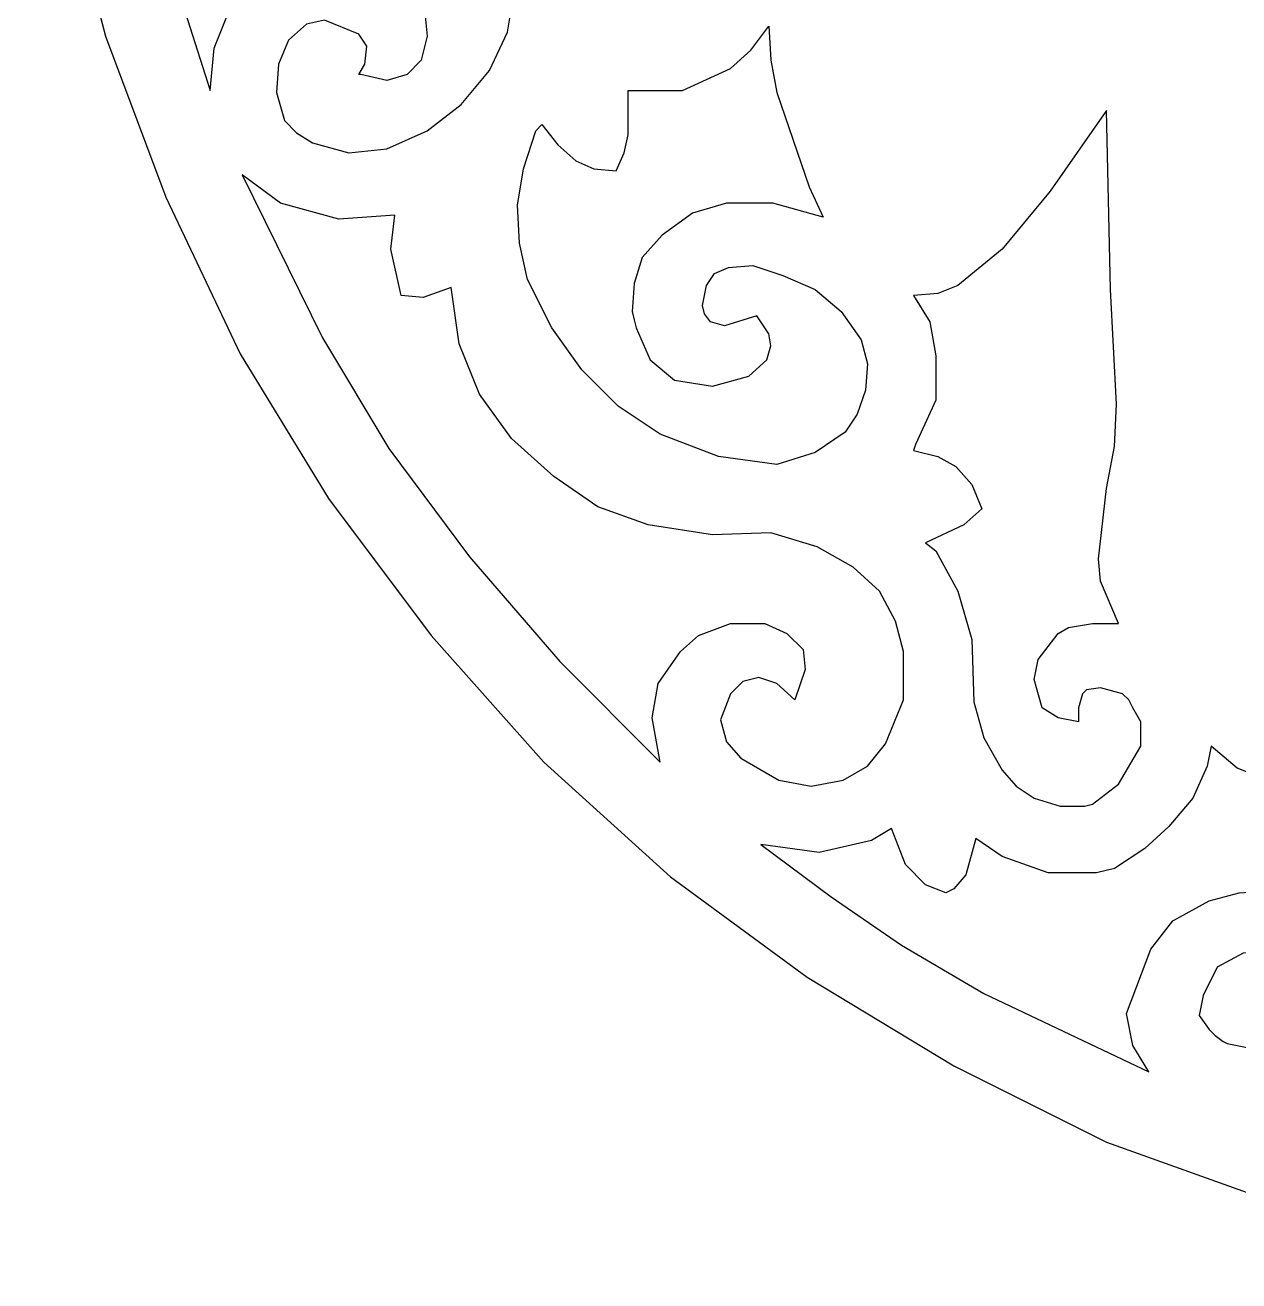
# Model space of a CAD drawing. Header units: centimetres. Extents: x 10.23 to 17.91, y -8.49 to -0.82.
# Drawn here: x 10.231 to 12.864, y -8.491 to -5.768 of the extents above; entities that cross this region are included whole.
import ezdxf

# ---------------------------------------------------------------- set-up
doc = ezdxf.new("R2010")
doc.units = ezdxf.units.CM
doc.header["$MEASUREMENT"] = 0
doc.layers.add('layer 1', color=7, linetype='Continuous')

msp = doc.modelspace()

# ---------------------------------------------------------------- linework, layer by layer
at = {"layer": 'layer 1', "color": 250}
for points, knots in [([(14.06796, -0.81718), (14.06796, -0.81718), (14.46039, -0.83462), (14.46039, -0.83462), (14.46039, -0.83462), (14.46039, -0.83462), (14.83974, -0.89131), (14.83974, -0.89131), (14.83974, -0.89131), (14.83974, -0.89131), (15.20601, -0.99158), (15.20601, -0.99158), (15.20601, -0.99158), (15.20601, -0.99158), (15.56356, -1.11805), (15.56356, -1.11805), (15.56356, -1.11805), (15.56356, -1.11805), (15.89494, -1.27936), (15.89494, -1.27936), (15.89494, -1.27936), (15.89494, -1.27936), (16.21325, -1.47123), (16.21325, -1.47123), (16.21325, -1.47123), (16.21325, -1.47123), (16.50539, -1.6936), (16.50539, -1.6936), (16.50539, -1.6936), (16.50539, -1.6936), (16.7801, -1.94215), (16.7801, -1.94215), (16.7801, -1.94215), (16.7801, -1.94215), (17.02864, -2.21248), (17.02864, -2.21248), (17.02864, -2.21248), (17.02864, -2.21248), (17.25102, -2.50899), (17.25102, -2.50899), (17.25102, -2.50899), (17.25102, -2.50899), (17.43851, -2.82295), (17.43851, -2.82295), (17.43851, -2.82295), (17.43851, -2.82295), (17.6042, -3.16303), (17.6042, -3.16303), (17.6042, -3.16303), (17.6042, -3.16303), (17.73502, -3.51624), (17.73502, -3.51624), (17.73502, -3.51624), (17.73502, -3.51624), (17.82658, -3.88249), (17.82658, -3.88249), (17.82658, -3.88249), (17.82658, -3.88249), (17.88763, -4.2575), (17.88763, -4.2575), (17.88763, -4.2575), (17.88763, -4.2575), (17.90507, -4.65428), (17.90507, -4.65428), (17.90507, -4.65428), (17.90507, -4.65428), (17.88763, -5.04235), (17.88763, -5.04235), (17.88763, -5.04235), (17.88763, -5.04235), (17.82658, -5.42608), (17.82658, -5.42608), (17.82658, -5.42608), (17.82658, -5.42608), (17.73502, -5.79235), (17.73502, -5.79235), (17.73502, -5.79235), (17.73502, -5.79235), (17.6042, -6.14116), (17.6042, -6.14116), (17.6042, -6.14116), (17.6042, -6.14116), (17.43851, -6.48128), (17.43851, -6.48128), (17.43851, -6.48128), (17.43851, -6.48128), (17.25102, -6.79521), (17.25102, -6.79521), (17.25102, -6.79521), (17.25102, -6.79521), (17.02864, -7.09173), (17.02864, -7.09173), (17.02864, -7.09173), (17.02864, -7.09173), (16.7801, -7.36642), (16.7801, -7.36642), (16.7801, -7.36642), (16.7801, -7.36642), (16.50539, -7.61498), (16.50539, -7.61498), (16.50539, -7.61498), (16.50539, -7.61498), (16.21325, -7.83299), (16.21325, -7.83299), (16.21325, -7.83299), (16.21325, -7.83299), (15.89494, -8.02485), (15.89494, -8.02485), (15.89494, -8.02485), (15.89494, -8.02485), (15.56356, -8.19054), (15.56356, -8.19054), (15.56356, -8.19054), (15.56356, -8.19054), (15.20601, -8.317), (15.20601, -8.317), (15.20601, -8.317), (15.20601, -8.317), (14.83974, -8.40856), (14.83974, -8.40856), (14.83974, -8.40856), (14.83974, -8.40856), (14.46039, -8.46961), (14.46039, -8.46961), (14.46039, -8.46961), (14.46039, -8.46961), (14.06796, -8.49141), (14.06796, -8.49141), (14.06796, -8.49141), (14.06796, -8.49141), (13.67989, -8.46961), (13.67989, -8.46961), (13.67989, -8.46961), (13.67989, -8.46961), (13.30053, -8.40856), (13.30053, -8.40856), (13.30053, -8.40856), (13.30053, -8.40856), (12.9299, -8.317), (12.9299, -8.317), (12.9299, -8.317), (12.9299, -8.317), (12.57671, -8.19054), (12.57671, -8.19054), (12.57671, -8.19054), (12.57671, -8.19054), (12.24532, -8.02485), (12.24532, -8.02485), (12.24532, -8.02485), (12.24532, -8.02485), (11.92702, -7.83299), (11.92702, -7.83299), (11.92702, -7.83299), (11.92702, -7.83299), (11.63051, -7.61498), (11.63051, -7.61498), (11.63051, -7.61498), (11.63051, -7.61498), (11.35582, -7.36642), (11.35582, -7.36642), (11.35582, -7.36642), (11.35582, -7.36642), (11.11164, -7.09173), (11.11164, -7.09173), (11.11164, -7.09173), (11.11164, -7.09173), (10.88926, -6.79521), (10.88926, -6.79521), (10.88926, -6.79521), (10.88926, -6.79521), (10.6974, -6.48128), (10.6974, -6.48128), (10.6974, -6.48128), (10.6974, -6.48128), (10.53606, -6.14116), (10.53606, -6.14116), (10.53606, -6.14116), (10.53606, -6.14116), (10.40525, -5.79235), (10.40525, -5.79235), (10.40525, -5.79235), (10.40525, -5.79235), (10.30933, -5.42608), (10.30933, -5.42608), (10.30933, -5.42608), (10.30933, -5.42608), (10.24828, -5.04235), (10.24828, -5.04235), (10.24828, -5.04235), (10.24828, -5.04235), (10.23084, -4.65428), (10.23084, -4.65428), (10.23084, -4.65428), (10.23084, -4.65428), (10.24828, -4.2575), (10.24828, -4.2575), (10.24828, -4.2575), (10.24828, -4.2575), (10.30933, -3.88249), (10.30933, -3.88249), (10.30933, -3.88249), (10.30933, -3.88249), (10.40525, -3.51624), (10.40525, -3.51624), (10.40525, -3.51624), (10.40525, -3.51624), (10.53606, -3.16303), (10.53606, -3.16303), (10.53606, -3.16303), (10.53606, -3.16303), (10.6974, -2.82295), (10.6974, -2.82295), (10.6974, -2.82295), (10.6974, -2.82295), (10.88926, -2.50899), (10.88926, -2.50899), (10.88926, -2.50899), (10.88926, -2.50899), (11.11164, -2.21248), (11.11164, -2.21248), (11.11164, -2.21248), (11.11164, -2.21248), (11.35582, -1.94215), (11.35582, -1.94215), (11.35582, -1.94215), (11.35582, -1.94215), (11.63051, -1.6936), (11.63051, -1.6936), (11.63051, -1.6936), (11.63051, -1.6936), (11.92702, -1.47123), (11.92702, -1.47123), (11.92702, -1.47123), (11.92702, -1.47123), (12.24532, -1.27936), (12.24532, -1.27936), (12.24532, -1.27936), (12.24532, -1.27936), (12.57671, -1.11805), (12.57671, -1.11805), (12.57671, -1.11805), (12.57671, -1.11805), (12.9299, -0.99158), (12.9299, -0.99158), (12.9299, -0.99158), (12.9299, -0.99158), (13.30053, -0.89131), (13.30053, -0.89131), (13.30053, -0.89131), (13.30053, -0.89131), (13.67989, -0.83462), (13.67989, -0.83462), (13.67989, -0.83462), (13.67989, -0.83462), (14.06796, -0.81718), (14.06796, -0.81718)], [0, 0, 0, 0, 0.0153846, 0.0153846, 0.0153846, 0.0153846, 0.0307692, 0.0307692, 0.0307692, 0.0307692, 0.0461538, 0.0461538, 0.0461538, 0.0461538, 0.0615385, 0.0615385, 0.0615385, 0.0615385, 0.0769231, 0.0769231, 0.0769231, 0.0769231, 0.0923077, 0.0923077, 0.0923077, 0.0923077, 0.1076923, 0.1076923, 0.1076923, 0.1076923, 0.1230769, 0.1230769, 0.1230769, 0.1230769, 0.1384615, 0.1384615, 0.1384615, 0.1384615, 0.1538462, 0.1538462, 0.1538462, 0.1538462, 0.1692308, 0.1692308, 0.1692308, 0.1692308, 0.1846154, 0.1846154, 0.1846154, 0.1846154, 0.2, 0.2, 0.2, 0.2, 0.2153846, 0.2153846, 0.2153846, 0.2153846, 0.2307692, 0.2307692, 0.2307692, 0.2307692, 0.2461538, 0.2461538, 0.2461538, 0.2461538, 0.2615385, 0.2615385, 0.2615385, 0.2615385, 0.2769231, 0.2769231, 0.2769231, 0.2769231, 0.2923077, 0.2923077, 0.2923077, 0.2923077, 0.3076923, 0.3076923, 0.3076923, 0.3076923, 0.3230769, 0.3230769, 0.3230769, 0.3230769, 0.3384615, 0.3384615, 0.3384615, 0.3384615, 0.3538462, 0.3538462, 0.3538462, 0.3538462, 0.3692308, 0.3692308, 0.3692308, 0.3692308, 0.3846154, 0.3846154, 0.3846154, 0.3846154, 0.4, 0.4, 0.4, 0.4, 0.4153846, 0.4153846, 0.4153846, 0.4153846, 0.4307692, 0.4307692, 0.4307692, 0.4307692, 0.4461538, 0.4461538, 0.4461538, 0.4461538, 0.4615385, 0.4615385, 0.4615385, 0.4615385, 0.4769231, 0.4769231, 0.4769231, 0.4769231, 0.4923077, 0.4923077, 0.4923077, 0.4923077, 0.5076923, 0.5076923, 0.5076923, 0.5076923, 0.5230769, 0.5230769, 0.5230769, 0.5230769, 0.5384615, 0.5384615, 0.5384615, 0.5384615, 0.5538462, 0.5538462, 0.5538462, 0.5538462, 0.5692308, 0.5692308, 0.5692308, 0.5692308, 0.5846154, 0.5846154, 0.5846154, 0.5846154, 0.6, 0.6, 0.6, 0.6, 0.6153846, 0.6153846, 0.6153846, 0.6153846, 0.6307692, 0.6307692, 0.6307692, 0.6307692, 0.6461538, 0.6461538, 0.6461538, 0.6461538, 0.6615385, 0.6615385, 0.6615385, 0.6615385, 0.6769231, 0.6769231, 0.6769231, 0.6769231, 0.6923077, 0.6923077, 0.6923077, 0.6923077, 0.7076923, 0.7076923, 0.7076923, 0.7076923, 0.7230769, 0.7230769, 0.7230769, 0.7230769, 0.7384615, 0.7384615, 0.7384615, 0.7384615, 0.7538462, 0.7538462, 0.7538462, 0.7538462, 0.7692308, 0.7692308, 0.7692308, 0.7692308, 0.7846154, 0.7846154, 0.7846154, 0.7846154, 0.8, 0.8, 0.8, 0.8, 0.8153846, 0.8153846, 0.8153846, 0.8153846, 0.8307692, 0.8307692, 0.8307692, 0.8307692, 0.8461538, 0.8461538, 0.8461538, 0.8461538, 0.8615385, 0.8615385, 0.8615385, 0.8615385, 0.8769231, 0.8769231, 0.8769231, 0.8769231, 0.8923077, 0.8923077, 0.8923077, 0.8923077, 0.9076923, 0.9076923, 0.9076923, 0.9076923, 0.9230769, 0.9230769, 0.9230769, 0.9230769, 0.9384615, 0.9384615, 0.9384615, 0.9384615, 0.9538462, 0.9538462, 0.9538462, 0.9538462, 0.9692308, 0.9692308, 0.9692308, 0.9692308, 1, 1, 1, 1]), ([(10.43142, -5.06417), (10.43142, -5.06417), (10.46194, -5.14266), (10.46194, -5.14266), (10.46194, -5.14266), (10.46194, -5.14266), (10.49246, -5.17754), (10.49246, -5.17754), (10.49246, -5.17754), (10.49246, -5.17754), (10.53606, -5.20805), (10.53606, -5.20805), (10.53606, -5.20805), (10.53606, -5.20805), (10.62328, -5.24294), (10.62328, -5.24294), (10.62328, -5.24294), (10.62328, -5.24294), (10.7192, -5.24294), (10.7192, -5.24294), (10.7192, -5.24294), (10.7192, -5.24294), (10.72356, -5.29963), (10.72356, -5.29963), (10.72356, -5.29963), (10.72356, -5.29963), (10.741, -5.37376), (10.741, -5.37376), (10.741, -5.37376), (10.741, -5.37376), (10.77589, -5.43043), (10.77589, -5.43043), (10.77589, -5.43043), (10.77589, -5.43043), (10.81513, -5.41298), (10.81513, -5.41298), (10.81513, -5.41298), (10.81513, -5.41298), (10.86746, -5.35631), (10.86746, -5.35631), (10.86746, -5.35631), (10.86746, -5.35631), (10.89797, -5.3127), (10.89797, -5.3127), (10.89797, -5.3127), (10.89797, -5.3127), (10.95466, -5.38247), (10.95466, -5.38247), (10.95466, -5.38247), (10.95466, -5.38247), (11.0375, -5.43043), (11.0375, -5.43043), (11.0375, -5.43043), (11.0375, -5.43043), (11.12907, -5.46096), (11.12907, -5.46096), (11.12907, -5.46096), (11.12907, -5.46096), (11.21628, -5.52635), (11.21628, -5.52635), (11.21628, -5.52635), (11.21628, -5.52635), (11.27733, -5.59611), (11.27733, -5.59611), (11.27733, -5.59611), (11.27733, -5.59611), (11.29913, -5.65281), (11.29913, -5.65281), (11.29913, -5.65281), (11.29913, -5.65281), (11.27733, -5.78363), (11.27733, -5.78363), (11.27733, -5.78363), (11.27733, -5.78363), (11.23808, -5.86648), (11.23808, -5.86648), (11.23808, -5.86648), (11.23808, -5.86648), (11.17704, -5.94058), (11.17704, -5.94058), (11.17704, -5.94058), (11.17704, -5.94058), (11.10291, -5.99728), (11.10291, -5.99728), (11.10291, -5.99728), (11.10291, -5.99728), (11.0157, -6.03651), (11.0157, -6.03651), (11.0157, -6.03651), (11.0157, -6.03651), (10.93286, -6.04523), (10.93286, -6.04523), (10.93286, -6.04523), (10.93286, -6.04523), (10.85437, -6.02345), (10.85437, -6.02345), (10.85437, -6.02345), (10.85437, -6.02345), (10.81949, -6.00162), (10.81949, -6.00162), (10.81949, -6.00162), (10.81949, -6.00162), (10.79333, -5.97547), (10.79333, -5.97547), (10.79333, -5.97547), (10.79333, -5.97547), (10.77589, -5.91444), (10.77589, -5.91444), (10.77589, -5.91444), (10.77589, -5.91444), (10.78025, -5.85339), (10.78025, -5.85339), (10.78025, -5.85339), (10.78025, -5.85339), (10.80205, -5.80107), (10.80205, -5.80107), (10.80205, -5.80107), (10.80205, -5.80107), (10.84129, -5.76618), (10.84129, -5.76618), (10.84129, -5.76618), (10.84129, -5.76618), (10.88054, -5.75746), (10.88054, -5.75746), (10.88054, -5.75746), (10.88054, -5.75746), (10.95466, -5.78797), (10.95466, -5.78797), (10.95466, -5.78797), (10.95466, -5.78797), (10.9721, -5.81415), (10.9721, -5.81415), (10.9721, -5.81415), (10.9721, -5.81415), (10.96774, -5.85339), (10.96774, -5.85339), (10.96774, -5.85339), (10.96774, -5.85339), (10.95466, -5.87519), (10.95466, -5.87519), (10.95466, -5.87519), (10.95466, -5.87519), (10.95903, -5.87519), (10.95903, -5.87519), (10.95903, -5.87519), (10.95903, -5.87519), (11.0157, -5.88828), (11.0157, -5.88828), (11.0157, -5.88828), (11.0157, -5.88828), (11.05931, -5.87519), (11.05931, -5.87519), (11.05931, -5.87519), (11.05931, -5.87519), (11.08983, -5.84467), (11.08983, -5.84467), (11.08983, -5.84467), (11.08983, -5.84467), (11.09855, -5.80979), (11.09855, -5.80979), (11.09855, -5.80979), (11.09855, -5.80979), (11.10291, -5.79235), (11.10291, -5.79235), (11.10291, -5.79235), (11.10291, -5.79235), (11.09855, -5.74875), (11.09855, -5.74875), (11.09855, -5.74875), (11.09855, -5.74875), (11.07675, -5.70514), (11.07675, -5.70514), (11.07675, -5.70514), (11.07675, -5.70514), (11.05059, -5.67898), (11.05059, -5.67898), (11.05059, -5.67898), (11.05059, -5.67898), (10.98083, -5.631), (10.98083, -5.631), (10.98083, -5.631), (10.98083, -5.631), (10.89362, -5.60921), (10.89362, -5.60921), (10.89362, -5.60921), (10.89362, -5.60921), (10.82385, -5.61356), (10.82385, -5.61356), (10.82385, -5.61356), (10.82385, -5.61356), (10.75845, -5.63971), (10.75845, -5.63971), (10.75845, -5.63971), (10.75845, -5.63971), (10.71048, -5.68332), (10.71048, -5.68332), (10.71048, -5.68332), (10.71048, -5.68332), (10.6756, -5.7313), (10.6756, -5.7313), (10.6756, -5.7313), (10.6756, -5.7313), (10.64072, -5.81851), (10.64072, -5.81851), (10.64072, -5.81851), (10.64072, -5.81851), (10.63199, -5.91008), (10.63199, -5.91008), (10.63199, -5.91008), (10.63199, -5.91008), (10.54479, -5.63537), (10.54479, -5.63537), (10.54479, -5.63537), (10.54479, -5.63537), (10.47066, -5.34323), (10.47066, -5.34323), (10.47066, -5.34323), (10.47066, -5.34323), (10.43142, -5.06417), (10.43142, -5.06417)], [0, 0, 0, 0, 0.0178571, 0.0178571, 0.0178571, 0.0178571, 0.0357143, 0.0357143, 0.0357143, 0.0357143, 0.0535714, 0.0535714, 0.0535714, 0.0535714, 0.0714286, 0.0714286, 0.0714286, 0.0714286, 0.0892857, 0.0892857, 0.0892857, 0.0892857, 0.1071429, 0.1071429, 0.1071429, 0.1071429, 0.125, 0.125, 0.125, 0.125, 0.1428571, 0.1428571, 0.1428571, 0.1428571, 0.1607143, 0.1607143, 0.1607143, 0.1607143, 0.1785714, 0.1785714, 0.1785714, 0.1785714, 0.1964286, 0.1964286, 0.1964286, 0.1964286, 0.2142857, 0.2142857, 0.2142857, 0.2142857, 0.2321429, 0.2321429, 0.2321429, 0.2321429, 0.25, 0.25, 0.25, 0.25, 0.2678571, 0.2678571, 0.2678571, 0.2678571, 0.2857143, 0.2857143, 0.2857143, 0.2857143, 0.3035714, 0.3035714, 0.3035714, 0.3035714, 0.3214286, 0.3214286, 0.3214286, 0.3214286, 0.3392857, 0.3392857, 0.3392857, 0.3392857, 0.3571429, 0.3571429, 0.3571429, 0.3571429, 0.375, 0.375, 0.375, 0.375, 0.3928571, 0.3928571, 0.3928571, 0.3928571, 0.4107143, 0.4107143, 0.4107143, 0.4107143, 0.4285714, 0.4285714, 0.4285714, 0.4285714, 0.4464286, 0.4464286, 0.4464286, 0.4464286, 0.4642857, 0.4642857, 0.4642857, 0.4642857, 0.4821429, 0.4821429, 0.4821429, 0.4821429, 0.5, 0.5, 0.5, 0.5, 0.5178571, 0.5178571, 0.5178571, 0.5178571, 0.5357143, 0.5357143, 0.5357143, 0.5357143, 0.5535714, 0.5535714, 0.5535714, 0.5535714, 0.5714286, 0.5714286, 0.5714286, 0.5714286, 0.5892857, 0.5892857, 0.5892857, 0.5892857, 0.6071429, 0.6071429, 0.6071429, 0.6071429, 0.625, 0.625, 0.625, 0.625, 0.6428571, 0.6428571, 0.6428571, 0.6428571, 0.6607143, 0.6607143, 0.6607143, 0.6607143, 0.6785714, 0.6785714, 0.6785714, 0.6785714, 0.6964286, 0.6964286, 0.6964286, 0.6964286, 0.7142857, 0.7142857, 0.7142857, 0.7142857, 0.7321429, 0.7321429, 0.7321429, 0.7321429, 0.75, 0.75, 0.75, 0.75, 0.7678571, 0.7678571, 0.7678571, 0.7678571, 0.7857143, 0.7857143, 0.7857143, 0.7857143, 0.8035714, 0.8035714, 0.8035714, 0.8035714, 0.8214286, 0.8214286, 0.8214286, 0.8214286, 0.8392857, 0.8392857, 0.8392857, 0.8392857, 0.8571429, 0.8571429, 0.8571429, 0.8571429, 0.875, 0.875, 0.875, 0.875, 0.8928571, 0.8928571, 0.8928571, 0.8928571, 0.9107143, 0.9107143, 0.9107143, 0.9107143, 0.9285714, 0.9285714, 0.9285714, 0.9285714, 0.9464286, 0.9464286, 0.9464286, 0.9464286, 0.9642857, 0.9642857, 0.9642857, 0.9642857, 1, 1, 1, 1]), ([(11.35145, -5.98419), (11.35145, -5.98419), (11.33837, -5.99728), (11.33837, -5.99728), (11.33837, -5.99728), (11.33837, -5.99728), (11.31221, -6.08011), (11.31221, -6.08011), (11.31221, -6.08011), (11.31221, -6.08011), (11.29913, -6.1586), (11.29913, -6.1586), (11.29913, -6.1586), (11.29913, -6.1586), (11.30349, -6.24145), (11.30349, -6.24145), (11.30349, -6.24145), (11.30349, -6.24145), (11.32093, -6.31993), (11.32093, -6.31993), (11.32093, -6.31993), (11.32093, -6.31993), (11.37325, -6.4246), (11.37325, -6.4246), (11.37325, -6.4246), (11.37325, -6.4246), (11.43866, -6.51617), (11.43866, -6.51617), (11.43866, -6.51617), (11.43866, -6.51617), (11.51715, -6.59465), (11.51715, -6.59465), (11.51715, -6.59465), (11.51715, -6.59465), (11.60871, -6.6557), (11.60871, -6.6557), (11.60871, -6.6557), (11.60871, -6.6557), (11.73516, -6.70366), (11.73516, -6.70366), (11.73516, -6.70366), (11.73516, -6.70366), (11.86162, -6.7211), (11.86162, -6.7211), (11.86162, -6.7211), (11.86162, -6.7211), (11.94446, -6.69494), (11.94446, -6.69494), (11.94446, -6.69494), (11.94446, -6.69494), (12.00987, -6.65134), (12.00987, -6.65134), (12.00987, -6.65134), (12.00987, -6.65134), (12.03603, -6.61209), (12.03603, -6.61209), (12.03603, -6.61209), (12.03603, -6.61209), (12.05347, -6.55977), (12.05347, -6.55977), (12.05347, -6.55977), (12.05347, -6.55977), (12.05783, -6.50308), (12.05783, -6.50308), (12.05783, -6.50308), (12.05783, -6.50308), (12.04475, -6.45076), (12.04475, -6.45076), (12.04475, -6.45076), (12.04475, -6.45076), (12.00115, -6.38971), (12.00115, -6.38971), (12.00115, -6.38971), (12.00115, -6.38971), (11.94446, -6.34173), (11.94446, -6.34173), (11.94446, -6.34173), (11.94446, -6.34173), (11.8747, -6.31121), (11.8747, -6.31121), (11.8747, -6.31121), (11.8747, -6.31121), (11.80929, -6.28941), (11.80929, -6.28941), (11.80929, -6.28941), (11.80929, -6.28941), (11.75697, -6.29377), (11.75697, -6.29377), (11.75697, -6.29377), (11.75697, -6.29377), (11.72645, -6.30686), (11.72645, -6.30686), (11.72645, -6.30686), (11.72645, -6.30686), (11.709, -6.33301), (11.709, -6.33301), (11.709, -6.33301), (11.709, -6.33301), (11.70028, -6.37664), (11.70028, -6.37664), (11.70028, -6.37664), (11.70028, -6.37664), (11.70465, -6.39408), (11.70465, -6.39408), (11.70465, -6.39408), (11.70465, -6.39408), (11.71773, -6.41151), (11.71773, -6.41151), (11.71773, -6.41151), (11.71773, -6.41151), (11.74825, -6.42024), (11.74825, -6.42024), (11.74825, -6.42024), (11.74825, -6.42024), (11.81801, -6.39844), (11.81801, -6.39844), (11.81801, -6.39844), (11.81801, -6.39844), (11.84417, -6.43768), (11.84417, -6.43768), (11.84417, -6.43768), (11.84417, -6.43768), (11.84854, -6.46384), (11.84854, -6.46384), (11.84854, -6.46384), (11.84854, -6.46384), (11.83981, -6.49437), (11.83981, -6.49437), (11.83981, -6.49437), (11.83981, -6.49437), (11.80057, -6.52925), (11.80057, -6.52925), (11.80057, -6.52925), (11.80057, -6.52925), (11.72208, -6.55105), (11.72208, -6.55105), (11.72208, -6.55105), (11.72208, -6.55105), (11.63924, -6.53797), (11.63924, -6.53797), (11.63924, -6.53797), (11.63924, -6.53797), (11.58692, -6.49437), (11.58692, -6.49437), (11.58692, -6.49437), (11.58692, -6.49437), (11.55639, -6.4246), (11.55639, -6.4246), (11.55639, -6.4246), (11.55639, -6.4246), (11.55203, -6.40716), (11.55203, -6.40716), (11.55203, -6.40716), (11.55203, -6.40716), (11.54767, -6.38971), (11.54767, -6.38971), (11.54767, -6.38971), (11.54767, -6.38971), (11.55203, -6.32866), (11.55203, -6.32866), (11.55203, -6.32866), (11.55203, -6.32866), (11.56947, -6.27197), (11.56947, -6.27197), (11.56947, -6.27197), (11.56947, -6.27197), (11.61308, -6.224), (11.61308, -6.224), (11.61308, -6.224), (11.61308, -6.224), (11.67848, -6.17605), (11.67848, -6.17605), (11.67848, -6.17605), (11.67848, -6.17605), (11.7526, -6.15426), (11.7526, -6.15426), (11.7526, -6.15426), (11.7526, -6.15426), (11.85289, -6.15426), (11.85289, -6.15426), (11.85289, -6.15426), (11.85289, -6.15426), (11.9619, -6.18476), (11.9619, -6.18476), (11.9619, -6.18476), (11.9619, -6.18476), (11.93138, -6.11937), (11.93138, -6.11937), (11.93138, -6.11937), (11.93138, -6.11937), (11.86162, -5.91444), (11.86162, -5.91444), (11.86162, -5.91444), (11.86162, -5.91444), (11.84854, -5.84467), (11.84854, -5.84467), (11.84854, -5.84467), (11.84854, -5.84467), (11.84417, -5.77053), (11.84417, -5.77053), (11.84417, -5.77053), (11.84417, -5.77053), (11.80493, -5.82287), (11.80493, -5.82287), (11.80493, -5.82287), (11.80493, -5.82287), (11.76133, -5.86211), (11.76133, -5.86211), (11.76133, -5.86211), (11.76133, -5.86211), (11.65668, -5.91008), (11.65668, -5.91008), (11.65668, -5.91008), (11.65668, -5.91008), (11.53895, -5.91008), (11.53895, -5.91008), (11.53895, -5.91008), (11.53895, -5.91008), (11.53895, -6.006), (11.53895, -6.006), (11.53895, -6.006), (11.53895, -6.006), (11.53023, -6.04523), (11.53023, -6.04523), (11.53023, -6.04523), (11.53023, -6.04523), (11.51279, -6.08449), (11.51279, -6.08449), (11.51279, -6.08449), (11.51279, -6.08449), (11.46482, -6.08011), (11.46482, -6.08011), (11.46482, -6.08011), (11.46482, -6.08011), (11.42558, -6.06267), (11.42558, -6.06267), (11.42558, -6.06267), (11.42558, -6.06267), (11.38634, -6.02779), (11.38634, -6.02779), (11.38634, -6.02779), (11.38634, -6.02779), (11.35145, -5.98419), (11.35145, -5.98419)], [0, 0, 0, 0, 0.016129, 0.016129, 0.016129, 0.016129, 0.0322581, 0.0322581, 0.0322581, 0.0322581, 0.0483871, 0.0483871, 0.0483871, 0.0483871, 0.0645161, 0.0645161, 0.0645161, 0.0645161, 0.0806452, 0.0806452, 0.0806452, 0.0806452, 0.0967742, 0.0967742, 0.0967742, 0.0967742, 0.1129032, 0.1129032, 0.1129032, 0.1129032, 0.1290323, 0.1290323, 0.1290323, 0.1290323, 0.1451613, 0.1451613, 0.1451613, 0.1451613, 0.1612903, 0.1612903, 0.1612903, 0.1612903, 0.1774194, 0.1774194, 0.1774194, 0.1774194, 0.1935484, 0.1935484, 0.1935484, 0.1935484, 0.2096774, 0.2096774, 0.2096774, 0.2096774, 0.2258065, 0.2258065, 0.2258065, 0.2258065, 0.2419355, 0.2419355, 0.2419355, 0.2419355, 0.2580645, 0.2580645, 0.2580645, 0.2580645, 0.2741935, 0.2741935, 0.2741935, 0.2741935, 0.2903226, 0.2903226, 0.2903226, 0.2903226, 0.3064516, 0.3064516, 0.3064516, 0.3064516, 0.3225806, 0.3225806, 0.3225806, 0.3225806, 0.3387097, 0.3387097, 0.3387097, 0.3387097, 0.3548387, 0.3548387, 0.3548387, 0.3548387, 0.3709677, 0.3709677, 0.3709677, 0.3709677, 0.3870968, 0.3870968, 0.3870968, 0.3870968, 0.4032258, 0.4032258, 0.4032258, 0.4032258, 0.4193548, 0.4193548, 0.4193548, 0.4193548, 0.4354839, 0.4354839, 0.4354839, 0.4354839, 0.4516129, 0.4516129, 0.4516129, 0.4516129, 0.4677419, 0.4677419, 0.4677419, 0.4677419, 0.483871, 0.483871, 0.483871, 0.483871, 0.5, 0.5, 0.5, 0.5, 0.516129, 0.516129, 0.516129, 0.516129, 0.5322581, 0.5322581, 0.5322581, 0.5322581, 0.5483871, 0.5483871, 0.5483871, 0.5483871, 0.5645161, 0.5645161, 0.5645161, 0.5645161, 0.5806452, 0.5806452, 0.5806452, 0.5806452, 0.5967742, 0.5967742, 0.5967742, 0.5967742, 0.6129032, 0.6129032, 0.6129032, 0.6129032, 0.6290323, 0.6290323, 0.6290323, 0.6290323, 0.6451613, 0.6451613, 0.6451613, 0.6451613, 0.6612903, 0.6612903, 0.6612903, 0.6612903, 0.6774194, 0.6774194, 0.6774194, 0.6774194, 0.6935484, 0.6935484, 0.6935484, 0.6935484, 0.7096774, 0.7096774, 0.7096774, 0.7096774, 0.7258065, 0.7258065, 0.7258065, 0.7258065, 0.7419355, 0.7419355, 0.7419355, 0.7419355, 0.7580645, 0.7580645, 0.7580645, 0.7580645, 0.7741935, 0.7741935, 0.7741935, 0.7741935, 0.7903226, 0.7903226, 0.7903226, 0.7903226, 0.8064516, 0.8064516, 0.8064516, 0.8064516, 0.8225806, 0.8225806, 0.8225806, 0.8225806, 0.8387097, 0.8387097, 0.8387097, 0.8387097, 0.8548387, 0.8548387, 0.8548387, 0.8548387, 0.8709677, 0.8709677, 0.8709677, 0.8709677, 0.8870968, 0.8870968, 0.8870968, 0.8870968, 0.9032258, 0.9032258, 0.9032258, 0.9032258, 0.9193548, 0.9193548, 0.9193548, 0.9193548, 0.9354839, 0.9354839, 0.9354839, 0.9354839, 0.9516129, 0.9516129, 0.9516129, 0.9516129, 0.9677419, 0.9677419, 0.9677419, 0.9677419, 1, 1, 1, 1]), ([(12.15812, -6.69058), (12.15812, -6.69058), (12.16248, -6.6775), (12.16248, -6.6775), (12.16248, -6.6775), (12.16248, -6.6775), (12.20608, -6.58157), (12.20608, -6.58157), (12.20608, -6.58157), (12.20608, -6.58157), (12.20608, -6.48565), (12.20608, -6.48565), (12.20608, -6.48565), (12.20608, -6.48565), (12.193, -6.41151), (12.193, -6.41151), (12.193, -6.41151), (12.193, -6.41151), (12.15812, -6.35484), (12.15812, -6.35484), (12.15812, -6.35484), (12.15812, -6.35484), (12.21045, -6.35047), (12.21045, -6.35047), (12.21045, -6.35047), (12.21045, -6.35047), (12.25405, -6.33301), (12.25405, -6.33301), (12.25405, -6.33301), (12.25405, -6.33301), (12.34998, -6.25453), (12.34998, -6.25453), (12.34998, -6.25453), (12.34998, -6.25453), (12.45462, -6.12809), (12.45462, -6.12809), (12.45462, -6.12809), (12.45462, -6.12809), (12.57671, -5.95368), (12.57671, -5.95368), (12.57671, -5.95368), (12.57671, -5.95368), (12.58544, -6.34173), (12.58544, -6.34173), (12.58544, -6.34173), (12.58544, -6.34173), (12.59851, -6.59029), (12.59851, -6.59029), (12.59851, -6.59029), (12.59851, -6.59029), (12.59416, -6.68186), (12.59416, -6.68186), (12.59416, -6.68186), (12.59416, -6.68186), (12.57671, -6.77342), (12.57671, -6.77342), (12.57671, -6.77342), (12.57671, -6.77342), (12.55927, -6.92604), (12.55927, -6.92604), (12.55927, -6.92604), (12.55927, -6.92604), (12.56363, -6.974), (12.56363, -6.974), (12.56363, -6.974), (12.56363, -6.974), (12.60288, -7.06557), (12.60288, -7.06557), (12.60288, -7.06557), (12.60288, -7.06557), (12.54619, -7.06557), (12.54619, -7.06557), (12.54619, -7.06557), (12.54619, -7.06557), (12.49387, -7.07429), (12.49387, -7.07429), (12.49387, -7.07429), (12.49387, -7.07429), (12.47206, -7.08737), (12.47206, -7.08737), (12.47206, -7.08737), (12.47206, -7.08737), (12.42846, -7.14406), (12.42846, -7.14406), (12.42846, -7.14406), (12.42846, -7.14406), (12.41974, -7.18766), (12.41974, -7.18766), (12.41974, -7.18766), (12.41974, -7.18766), (12.43718, -7.2487), (12.43718, -7.2487), (12.43718, -7.2487), (12.43718, -7.2487), (12.47206, -7.27051), (12.47206, -7.27051), (12.47206, -7.27051), (12.47206, -7.27051), (12.51567, -7.27923), (12.51567, -7.27923), (12.51567, -7.27923), (12.51567, -7.27923), (12.51567, -7.2487), (12.51567, -7.2487), (12.51567, -7.2487), (12.51567, -7.2487), (12.52439, -7.21819), (12.52439, -7.21819), (12.52439, -7.21819), (12.52439, -7.21819), (12.53311, -7.20946), (12.53311, -7.20946), (12.53311, -7.20946), (12.53311, -7.20946), (12.56363, -7.2051), (12.56363, -7.2051), (12.56363, -7.2051), (12.56363, -7.2051), (12.61159, -7.21819), (12.61159, -7.21819), (12.61159, -7.21819), (12.61159, -7.21819), (12.62468, -7.23127), (12.62468, -7.23127), (12.62468, -7.23127), (12.62468, -7.23127), (12.6334, -7.2487), (12.6334, -7.2487), (12.6334, -7.2487), (12.6334, -7.2487), (12.65084, -7.27923), (12.65084, -7.27923), (12.65084, -7.27923), (12.65084, -7.27923), (12.65084, -7.33156), (12.65084, -7.33156), (12.65084, -7.33156), (12.65084, -7.33156), (12.60288, -7.41439), (12.60288, -7.41439), (12.60288, -7.41439), (12.60288, -7.41439), (12.54619, -7.458), (12.54619, -7.458), (12.54619, -7.458), (12.54619, -7.458), (12.52875, -7.46237), (12.52875, -7.46237), (12.52875, -7.46237), (12.52875, -7.46237), (12.47642, -7.46237), (12.47642, -7.46237), (12.47642, -7.46237), (12.47642, -7.46237), (12.41974, -7.4449), (12.41974, -7.4449), (12.41974, -7.4449), (12.41974, -7.4449), (12.38049, -7.41874), (12.38049, -7.41874), (12.38049, -7.41874), (12.38049, -7.41874), (12.34998, -7.38386), (12.34998, -7.38386), (12.34998, -7.38386), (12.34998, -7.38386), (12.31074, -7.31411), (12.31074, -7.31411), (12.31074, -7.31411), (12.31074, -7.31411), (12.28893, -7.23562), (12.28893, -7.23562), (12.28893, -7.23562), (12.28893, -7.23562), (12.28457, -7.10046), (12.28457, -7.10046), (12.28457, -7.10046), (12.28457, -7.10046), (12.25405, -6.9958), (12.25405, -6.9958), (12.25405, -6.9958), (12.25405, -6.9958), (12.20608, -6.9086), (12.20608, -6.9086), (12.20608, -6.9086), (12.20608, -6.9086), (12.18428, -6.89114), (12.18428, -6.89114), (12.18428, -6.89114), (12.18428, -6.89114), (12.26713, -6.8519), (12.26713, -6.8519), (12.26713, -6.8519), (12.26713, -6.8519), (12.30637, -6.81701), (12.30637, -6.81701), (12.30637, -6.81701), (12.30637, -6.81701), (12.28457, -6.76471), (12.28457, -6.76471), (12.28457, -6.76471), (12.28457, -6.76471), (12.24969, -6.72546), (12.24969, -6.72546), (12.24969, -6.72546), (12.24969, -6.72546), (12.21045, -6.70366), (12.21045, -6.70366), (12.21045, -6.70366), (12.21045, -6.70366), (12.15812, -6.69058), (12.15812, -6.69058)], [0, 0, 0, 0, 0.0185185, 0.0185185, 0.0185185, 0.0185185, 0.037037, 0.037037, 0.037037, 0.037037, 0.0555556, 0.0555556, 0.0555556, 0.0555556, 0.0740741, 0.0740741, 0.0740741, 0.0740741, 0.0925926, 0.0925926, 0.0925926, 0.0925926, 0.1111111, 0.1111111, 0.1111111, 0.1111111, 0.1296296, 0.1296296, 0.1296296, 0.1296296, 0.1481481, 0.1481481, 0.1481481, 0.1481481, 0.1666667, 0.1666667, 0.1666667, 0.1666667, 0.1851852, 0.1851852, 0.1851852, 0.1851852, 0.2037037, 0.2037037, 0.2037037, 0.2037037, 0.2222222, 0.2222222, 0.2222222, 0.2222222, 0.2407407, 0.2407407, 0.2407407, 0.2407407, 0.2592593, 0.2592593, 0.2592593, 0.2592593, 0.2777778, 0.2777778, 0.2777778, 0.2777778, 0.2962963, 0.2962963, 0.2962963, 0.2962963, 0.3148148, 0.3148148, 0.3148148, 0.3148148, 0.3333333, 0.3333333, 0.3333333, 0.3333333, 0.3518519, 0.3518519, 0.3518519, 0.3518519, 0.3703704, 0.3703704, 0.3703704, 0.3703704, 0.3888889, 0.3888889, 0.3888889, 0.3888889, 0.4074074, 0.4074074, 0.4074074, 0.4074074, 0.4259259, 0.4259259, 0.4259259, 0.4259259, 0.4444444, 0.4444444, 0.4444444, 0.4444444, 0.462963, 0.462963, 0.462963, 0.462963, 0.4814815, 0.4814815, 0.4814815, 0.4814815, 0.5, 0.5, 0.5, 0.5, 0.5185185, 0.5185185, 0.5185185, 0.5185185, 0.537037, 0.537037, 0.537037, 0.537037, 0.5555556, 0.5555556, 0.5555556, 0.5555556, 0.5740741, 0.5740741, 0.5740741, 0.5740741, 0.5925926, 0.5925926, 0.5925926, 0.5925926, 0.6111111, 0.6111111, 0.6111111, 0.6111111, 0.6296296, 0.6296296, 0.6296296, 0.6296296, 0.6481481, 0.6481481, 0.6481481, 0.6481481, 0.6666667, 0.6666667, 0.6666667, 0.6666667, 0.6851852, 0.6851852, 0.6851852, 0.6851852, 0.7037037, 0.7037037, 0.7037037, 0.7037037, 0.7222222, 0.7222222, 0.7222222, 0.7222222, 0.7407407, 0.7407407, 0.7407407, 0.7407407, 0.7592593, 0.7592593, 0.7592593, 0.7592593, 0.7777778, 0.7777778, 0.7777778, 0.7777778, 0.7962963, 0.7962963, 0.7962963, 0.7962963, 0.8148148, 0.8148148, 0.8148148, 0.8148148, 0.8333333, 0.8333333, 0.8333333, 0.8333333, 0.8518519, 0.8518519, 0.8518519, 0.8518519, 0.8703704, 0.8703704, 0.8703704, 0.8703704, 0.8888889, 0.8888889, 0.8888889, 0.8888889, 0.9074074, 0.9074074, 0.9074074, 0.9074074, 0.9259259, 0.9259259, 0.9259259, 0.9259259, 0.9444444, 0.9444444, 0.9444444, 0.9444444, 0.962963, 0.962963, 0.962963, 0.962963, 1, 1, 1, 1]), ([(11.60871, -7.36642), (11.60871, -7.36642), (11.39069, -7.14842), (11.39069, -7.14842), (11.39069, -7.14842), (11.39069, -7.14842), (11.19448, -6.92168), (11.19448, -6.92168), (11.19448, -6.92168), (11.19448, -6.92168), (11.02007, -6.68622), (11.02007, -6.68622), (11.02007, -6.68622), (11.02007, -6.68622), (10.87617, -6.4464), (10.87617, -6.4464), (10.87617, -6.4464), (10.87617, -6.4464), (10.70176, -6.09321), (10.70176, -6.09321), (10.70176, -6.09321), (10.70176, -6.09321), (10.7846, -6.15426), (10.7846, -6.15426), (10.7846, -6.15426), (10.7846, -6.15426), (10.91106, -6.18914), (10.91106, -6.18914), (10.91106, -6.18914), (10.91106, -6.18914), (11.03315, -6.18042), (11.03315, -6.18042), (11.03315, -6.18042), (11.03315, -6.18042), (11.02443, -6.25453), (11.02443, -6.25453), (11.02443, -6.25453), (11.02443, -6.25453), (11.04623, -6.35484), (11.04623, -6.35484), (11.04623, -6.35484), (11.04623, -6.35484), (11.09419, -6.35919), (11.09419, -6.35919), (11.09419, -6.35919), (11.09419, -6.35919), (11.15524, -6.33737), (11.15524, -6.33737), (11.15524, -6.33737), (11.15524, -6.33737), (11.17268, -6.45948), (11.17268, -6.45948), (11.17268, -6.45948), (11.17268, -6.45948), (11.21628, -6.56849), (11.21628, -6.56849), (11.21628, -6.56849), (11.21628, -6.56849), (11.28605, -6.66442), (11.28605, -6.66442), (11.28605, -6.66442), (11.28605, -6.66442), (11.37762, -6.74726), (11.37762, -6.74726), (11.37762, -6.74726), (11.37762, -6.74726), (11.47355, -6.81265), (11.47355, -6.81265), (11.47355, -6.81265), (11.47355, -6.81265), (11.58255, -6.8519), (11.58255, -6.8519), (11.58255, -6.8519), (11.58255, -6.8519), (11.72208, -6.8737), (11.72208, -6.8737), (11.72208, -6.8737), (11.72208, -6.8737), (11.84854, -6.86934), (11.84854, -6.86934), (11.84854, -6.86934), (11.84854, -6.86934), (11.94883, -6.89986), (11.94883, -6.89986), (11.94883, -6.89986), (11.94883, -6.89986), (12.02731, -6.94348), (12.02731, -6.94348), (12.02731, -6.94348), (12.02731, -6.94348), (12.08399, -6.9958), (12.08399, -6.9958), (12.08399, -6.9958), (12.08399, -6.9958), (12.11888, -7.06121), (12.11888, -7.06121), (12.11888, -7.06121), (12.11888, -7.06121), (12.13631, -7.12662), (12.13631, -7.12662), (12.13631, -7.12662), (12.13631, -7.12662), (12.13631, -7.23127), (12.13631, -7.23127), (12.13631, -7.23127), (12.13631, -7.23127), (12.09707, -7.32719), (12.09707, -7.32719), (12.09707, -7.32719), (12.09707, -7.32719), (12.05783, -7.37514), (12.05783, -7.37514), (12.05783, -7.37514), (12.05783, -7.37514), (12.0055, -7.40566), (12.0055, -7.40566), (12.0055, -7.40566), (12.0055, -7.40566), (11.93574, -7.41874), (11.93574, -7.41874), (11.93574, -7.41874), (11.93574, -7.41874), (11.86597, -7.40566), (11.86597, -7.40566), (11.86597, -7.40566), (11.86597, -7.40566), (11.78313, -7.3577), (11.78313, -7.3577), (11.78313, -7.3577), (11.78313, -7.3577), (11.7526, -7.32283), (11.7526, -7.32283), (11.7526, -7.32283), (11.7526, -7.32283), (11.73953, -7.27487), (11.73953, -7.27487), (11.73953, -7.27487), (11.73953, -7.27487), (11.76133, -7.21819), (11.76133, -7.21819), (11.76133, -7.21819), (11.76133, -7.21819), (11.78749, -7.19202), (11.78749, -7.19202), (11.78749, -7.19202), (11.78749, -7.19202), (11.82237, -7.1833), (11.82237, -7.1833), (11.82237, -7.1833), (11.82237, -7.1833), (11.86162, -7.19638), (11.86162, -7.19638), (11.86162, -7.19638), (11.86162, -7.19638), (11.90086, -7.23127), (11.90086, -7.23127), (11.90086, -7.23127), (11.90086, -7.23127), (11.92266, -7.16586), (11.92266, -7.16586), (11.92266, -7.16586), (11.92266, -7.16586), (11.9183, -7.12226), (11.9183, -7.12226), (11.9183, -7.12226), (11.9183, -7.12226), (11.88342, -7.08737), (11.88342, -7.08737), (11.88342, -7.08737), (11.88342, -7.08737), (11.83546, -7.06557), (11.83546, -7.06557), (11.83546, -7.06557), (11.83546, -7.06557), (11.76133, -7.06557), (11.76133, -7.06557), (11.76133, -7.06557), (11.76133, -7.06557), (11.69156, -7.09173), (11.69156, -7.09173), (11.69156, -7.09173), (11.69156, -7.09173), (11.65232, -7.12662), (11.65232, -7.12662), (11.65232, -7.12662), (11.65232, -7.12662), (11.60436, -7.19638), (11.60436, -7.19638), (11.60436, -7.19638), (11.60436, -7.19638), (11.59128, -7.27051), (11.59128, -7.27051), (11.59128, -7.27051), (11.59128, -7.27051), (11.60871, -7.36642), (11.60871, -7.36642)], [0, 0, 0, 0, 0.02, 0.02, 0.02, 0.02, 0.04, 0.04, 0.04, 0.04, 0.06, 0.06, 0.06, 0.06, 0.08, 0.08, 0.08, 0.08, 0.1, 0.1, 0.1, 0.1, 0.12, 0.12, 0.12, 0.12, 0.14, 0.14, 0.14, 0.14, 0.16, 0.16, 0.16, 0.16, 0.18, 0.18, 0.18, 0.18, 0.2, 0.2, 0.2, 0.2, 0.22, 0.22, 0.22, 0.22, 0.24, 0.24, 0.24, 0.24, 0.26, 0.26, 0.26, 0.26, 0.28, 0.28, 0.28, 0.28, 0.3, 0.3, 0.3, 0.3, 0.32, 0.32, 0.32, 0.32, 0.34, 0.34, 0.34, 0.34, 0.36, 0.36, 0.36, 0.36, 0.38, 0.38, 0.38, 0.38, 0.4, 0.4, 0.4, 0.4, 0.42, 0.42, 0.42, 0.42, 0.44, 0.44, 0.44, 0.44, 0.46, 0.46, 0.46, 0.46, 0.48, 0.48, 0.48, 0.48, 0.5, 0.5, 0.5, 0.5, 0.52, 0.52, 0.52, 0.52, 0.54, 0.54, 0.54, 0.54, 0.56, 0.56, 0.56, 0.56, 0.58, 0.58, 0.58, 0.58, 0.6, 0.6, 0.6, 0.6, 0.62, 0.62, 0.62, 0.62, 0.64, 0.64, 0.64, 0.64, 0.66, 0.66, 0.66, 0.66, 0.68, 0.68, 0.68, 0.68, 0.7, 0.7, 0.7, 0.7, 0.72, 0.72, 0.72, 0.72, 0.74, 0.74, 0.74, 0.74, 0.76, 0.76, 0.76, 0.76, 0.78, 0.78, 0.78, 0.78, 0.8, 0.8, 0.8, 0.8, 0.82, 0.82, 0.82, 0.82, 0.84, 0.84, 0.84, 0.84, 0.86, 0.86, 0.86, 0.86, 0.88, 0.88, 0.88, 0.88, 0.9, 0.9, 0.9, 0.9, 0.92, 0.92, 0.92, 0.92, 0.94, 0.94, 0.94, 0.94, 0.96, 0.96, 0.96, 0.96, 1, 1, 1, 1]), ([(12.66828, -8.03793), (12.66828, -8.03793), (12.31074, -7.86788), (12.31074, -7.86788), (12.31074, -7.86788), (12.31074, -7.86788), (12.13196, -7.76323), (12.13196, -7.76323), (12.13196, -7.76323), (12.13196, -7.76323), (11.97934, -7.65858), (11.97934, -7.65858), (11.97934, -7.65858), (11.97934, -7.65858), (11.82673, -7.54521), (11.82673, -7.54521), (11.82673, -7.54521), (11.82673, -7.54521), (11.95318, -7.56265), (11.95318, -7.56265), (11.95318, -7.56265), (11.95318, -7.56265), (12.06655, -7.53649), (12.06655, -7.53649), (12.06655, -7.53649), (12.06655, -7.53649), (12.11016, -7.51033), (12.11016, -7.51033), (12.11016, -7.51033), (12.11016, -7.51033), (12.14068, -7.58881), (12.14068, -7.58881), (12.14068, -7.58881), (12.14068, -7.58881), (12.18428, -7.63242), (12.18428, -7.63242), (12.18428, -7.63242), (12.18428, -7.63242), (12.22788, -7.64986), (12.22788, -7.64986), (12.22788, -7.64986), (12.22788, -7.64986), (12.24532, -7.64114), (12.24532, -7.64114), (12.24532, -7.64114), (12.24532, -7.64114), (12.27149, -7.61061), (12.27149, -7.61061), (12.27149, -7.61061), (12.27149, -7.61061), (12.29329, -7.53213), (12.29329, -7.53213), (12.29329, -7.53213), (12.29329, -7.53213), (12.34998, -7.57137), (12.34998, -7.57137), (12.34998, -7.57137), (12.34998, -7.57137), (12.45026, -7.60626), (12.45026, -7.60626), (12.45026, -7.60626), (12.45026, -7.60626), (12.55491, -7.60626), (12.55491, -7.60626), (12.55491, -7.60626), (12.55491, -7.60626), (12.59416, -7.59753), (12.59416, -7.59753), (12.59416, -7.59753), (12.59416, -7.59753), (12.65956, -7.55393), (12.65956, -7.55393), (12.65956, -7.55393), (12.65956, -7.55393), (12.71189, -7.50597), (12.71189, -7.50597), (12.71189, -7.50597), (12.71189, -7.50597), (12.76421, -7.4449), (12.76421, -7.4449), (12.76421, -7.4449), (12.76421, -7.4449), (12.79473, -7.37514), (12.79473, -7.37514), (12.79473, -7.37514), (12.79473, -7.37514), (12.80346, -7.33156), (12.80346, -7.33156), (12.80346, -7.33156), (12.80346, -7.33156), (12.86014, -7.3795), (12.86014, -7.3795), (12.86014, -7.3795), (12.86014, -7.3795), (12.92554, -7.40566), (12.92554, -7.40566), (12.92554, -7.40566), (12.92554, -7.40566), (12.95607, -7.41439), (12.95607, -7.41439), (12.95607, -7.41439), (12.95607, -7.41439), (12.99095, -7.40566), (12.99095, -7.40566), (12.99095, -7.40566), (12.99095, -7.40566), (13.02583, -7.38822), (13.02583, -7.38822), (13.02583, -7.38822), (13.02583, -7.38822), (13.02583, -7.458), (13.02583, -7.458), (13.02583, -7.458), (13.02583, -7.458), (13.03891, -7.56701), (13.03891, -7.56701), (13.03891, -7.56701), (13.03891, -7.56701), (13.0738, -7.67166), (13.0738, -7.67166), (13.0738, -7.67166), (13.0738, -7.67166), (12.93426, -7.6455), (12.93426, -7.6455), (12.93426, -7.6455), (12.93426, -7.6455), (12.8645, -7.64986), (12.8645, -7.64986), (12.8645, -7.64986), (12.8645, -7.64986), (12.79909, -7.6673), (12.79909, -7.6673), (12.79909, -7.6673), (12.79909, -7.6673), (12.7206, -7.71091), (12.7206, -7.71091), (12.7206, -7.71091), (12.7206, -7.71091), (12.67265, -7.77195), (12.67265, -7.77195), (12.67265, -7.77195), (12.67265, -7.77195), (12.62032, -7.91148), (12.62032, -7.91148), (12.62032, -7.91148), (12.62032, -7.91148), (12.6334, -7.98125), (12.6334, -7.98125), (12.6334, -7.98125), (12.6334, -7.98125), (12.66828, -8.03793), (12.66828, -8.03793)], [0, 0, 0, 0, 0.025641, 0.025641, 0.025641, 0.025641, 0.0512821, 0.0512821, 0.0512821, 0.0512821, 0.0769231, 0.0769231, 0.0769231, 0.0769231, 0.1025641, 0.1025641, 0.1025641, 0.1025641, 0.1282051, 0.1282051, 0.1282051, 0.1282051, 0.1538462, 0.1538462, 0.1538462, 0.1538462, 0.1794872, 0.1794872, 0.1794872, 0.1794872, 0.2051282, 0.2051282, 0.2051282, 0.2051282, 0.2307692, 0.2307692, 0.2307692, 0.2307692, 0.2564103, 0.2564103, 0.2564103, 0.2564103, 0.2820513, 0.2820513, 0.2820513, 0.2820513, 0.3076923, 0.3076923, 0.3076923, 0.3076923, 0.3333333, 0.3333333, 0.3333333, 0.3333333, 0.3589744, 0.3589744, 0.3589744, 0.3589744, 0.3846154, 0.3846154, 0.3846154, 0.3846154, 0.4102564, 0.4102564, 0.4102564, 0.4102564, 0.4358974, 0.4358974, 0.4358974, 0.4358974, 0.4615385, 0.4615385, 0.4615385, 0.4615385, 0.4871795, 0.4871795, 0.4871795, 0.4871795, 0.5128205, 0.5128205, 0.5128205, 0.5128205, 0.5384615, 0.5384615, 0.5384615, 0.5384615, 0.5641026, 0.5641026, 0.5641026, 0.5641026, 0.5897436, 0.5897436, 0.5897436, 0.5897436, 0.6153846, 0.6153846, 0.6153846, 0.6153846, 0.6410256, 0.6410256, 0.6410256, 0.6410256, 0.6666667, 0.6666667, 0.6666667, 0.6666667, 0.6923077, 0.6923077, 0.6923077, 0.6923077, 0.7179487, 0.7179487, 0.7179487, 0.7179487, 0.7435897, 0.7435897, 0.7435897, 0.7435897, 0.7692308, 0.7692308, 0.7692308, 0.7692308, 0.7948718, 0.7948718, 0.7948718, 0.7948718, 0.8205128, 0.8205128, 0.8205128, 0.8205128, 0.8461538, 0.8461538, 0.8461538, 0.8461538, 0.8717949, 0.8717949, 0.8717949, 0.8717949, 0.8974359, 0.8974359, 0.8974359, 0.8974359, 0.9230769, 0.9230769, 0.9230769, 0.9230769, 0.9487179, 0.9487179, 0.9487179, 0.9487179, 1, 1, 1, 1]), ([(13.78017, -8.28647), (13.78017, -8.28647), (13.47931, -8.24287), (13.47931, -8.24287), (13.47931, -8.24287), (13.47931, -8.24287), (13.20897, -8.18182), (13.20897, -8.18182), (13.20897, -8.18182), (13.20897, -8.18182), (12.90374, -8.09897), (12.90374, -8.09897), (12.90374, -8.09897), (12.90374, -8.09897), (12.93862, -8.08589), (12.93862, -8.08589), (12.93862, -8.08589), (12.93862, -8.08589), (12.9735, -8.04666), (12.9735, -8.04666), (12.9735, -8.04666), (12.9735, -8.04666), (12.98223, -8.02049), (12.98223, -8.02049), (12.98223, -8.02049), (12.98223, -8.02049), (12.97787, -7.9856), (12.97787, -7.9856), (12.97787, -7.9856), (12.97787, -7.9856), (12.95607, -7.95509), (12.95607, -7.95509), (12.95607, -7.95509), (12.95607, -7.95509), (12.9299, -7.92892), (12.9299, -7.92892), (12.9299, -7.92892), (12.9299, -7.92892), (12.91246, -7.96817), (12.91246, -7.96817), (12.91246, -7.96817), (12.91246, -7.96817), (12.88193, -7.9856), (12.88193, -7.9856), (12.88193, -7.9856), (12.88193, -7.9856), (12.83834, -7.97689), (12.83834, -7.97689), (12.83834, -7.97689), (12.83834, -7.97689), (12.82962, -7.97252), (12.82962, -7.97252), (12.82962, -7.97252), (12.82962, -7.97252), (12.81217, -7.95944), (12.81217, -7.95944), (12.81217, -7.95944), (12.81217, -7.95944), (12.79909, -7.94636), (12.79909, -7.94636), (12.79909, -7.94636), (12.79909, -7.94636), (12.77729, -7.91585), (12.77729, -7.91585), (12.77729, -7.91585), (12.77729, -7.91585), (12.78601, -7.87224), (12.78601, -7.87224), (12.78601, -7.87224), (12.78601, -7.87224), (12.81654, -7.81119), (12.81654, -7.81119), (12.81654, -7.81119), (12.81654, -7.81119), (12.87322, -7.78067), (12.87322, -7.78067), (12.87322, -7.78067), (12.87322, -7.78067), (12.96915, -7.77195), (12.96915, -7.77195), (12.96915, -7.77195), (12.96915, -7.77195), (13.09123, -7.79375), (13.09123, -7.79375), (13.09123, -7.79375), (13.09123, -7.79375), (13.19588, -7.83736), (13.19588, -7.83736), (13.19588, -7.83736), (13.19588, -7.83736), (13.26565, -7.89404), (13.26565, -7.89404), (13.26565, -7.89404), (13.26565, -7.89404), (13.34849, -7.92892), (13.34849, -7.92892), (13.34849, -7.92892), (13.34849, -7.92892), (13.38338, -7.93764), (13.38338, -7.93764), (13.38338, -7.93764), (13.38338, -7.93764), (13.35286, -7.98997), (13.35286, -7.98997), (13.35286, -7.98997), (13.35286, -7.98997), (13.33978, -8.04666), (13.33978, -8.04666), (13.33978, -8.04666), (13.33978, -8.04666), (13.34849, -8.09897), (13.34849, -8.09897), (13.34849, -8.09897), (13.34849, -8.09897), (13.4139, -8.1077), (13.4139, -8.1077), (13.4139, -8.1077), (13.4139, -8.1077), (13.47931, -8.09897), (13.47931, -8.09897), (13.47931, -8.09897), (13.47931, -8.09897), (13.54908, -8.07281), (13.54908, -8.07281), (13.54908, -8.07281), (13.54908, -8.07281), (13.55343, -8.08589), (13.55343, -8.08589), (13.55343, -8.08589), (13.55343, -8.08589), (13.61883, -8.1949), (13.61883, -8.1949), (13.61883, -8.1949), (13.61883, -8.1949), (13.65372, -8.22543), (13.65372, -8.22543), (13.65372, -8.22543), (13.65372, -8.22543), (13.69297, -8.24723), (13.69297, -8.24723), (13.69297, -8.24723), (13.69297, -8.24723), (13.78017, -8.28647), (13.78017, -8.28647)], [0, 0, 0, 0, 0.027027, 0.027027, 0.027027, 0.027027, 0.0540541, 0.0540541, 0.0540541, 0.0540541, 0.0810811, 0.0810811, 0.0810811, 0.0810811, 0.1081081, 0.1081081, 0.1081081, 0.1081081, 0.1351351, 0.1351351, 0.1351351, 0.1351351, 0.1621622, 0.1621622, 0.1621622, 0.1621622, 0.1891892, 0.1891892, 0.1891892, 0.1891892, 0.2162162, 0.2162162, 0.2162162, 0.2162162, 0.2432432, 0.2432432, 0.2432432, 0.2432432, 0.2702703, 0.2702703, 0.2702703, 0.2702703, 0.2972973, 0.2972973, 0.2972973, 0.2972973, 0.3243243, 0.3243243, 0.3243243, 0.3243243, 0.3513514, 0.3513514, 0.3513514, 0.3513514, 0.3783784, 0.3783784, 0.3783784, 0.3783784, 0.4054054, 0.4054054, 0.4054054, 0.4054054, 0.4324324, 0.4324324, 0.4324324, 0.4324324, 0.4594595, 0.4594595, 0.4594595, 0.4594595, 0.4864865, 0.4864865, 0.4864865, 0.4864865, 0.5135135, 0.5135135, 0.5135135, 0.5135135, 0.5405405, 0.5405405, 0.5405405, 0.5405405, 0.5675676, 0.5675676, 0.5675676, 0.5675676, 0.5945946, 0.5945946, 0.5945946, 0.5945946, 0.6216216, 0.6216216, 0.6216216, 0.6216216, 0.6486486, 0.6486486, 0.6486486, 0.6486486, 0.6756757, 0.6756757, 0.6756757, 0.6756757, 0.7027027, 0.7027027, 0.7027027, 0.7027027, 0.7297297, 0.7297297, 0.7297297, 0.7297297, 0.7567568, 0.7567568, 0.7567568, 0.7567568, 0.7837838, 0.7837838, 0.7837838, 0.7837838, 0.8108108, 0.8108108, 0.8108108, 0.8108108, 0.8378378, 0.8378378, 0.8378378, 0.8378378, 0.8648649, 0.8648649, 0.8648649, 0.8648649, 0.8918919, 0.8918919, 0.8918919, 0.8918919, 0.9189189, 0.9189189, 0.9189189, 0.9189189, 0.9459459, 0.9459459, 0.9459459, 0.9459459, 1, 1, 1, 1])]:
    msp.add_open_spline(points, degree=3, knots=knots, dxfattribs=at)

doc.saveas('drawing.dxf')
